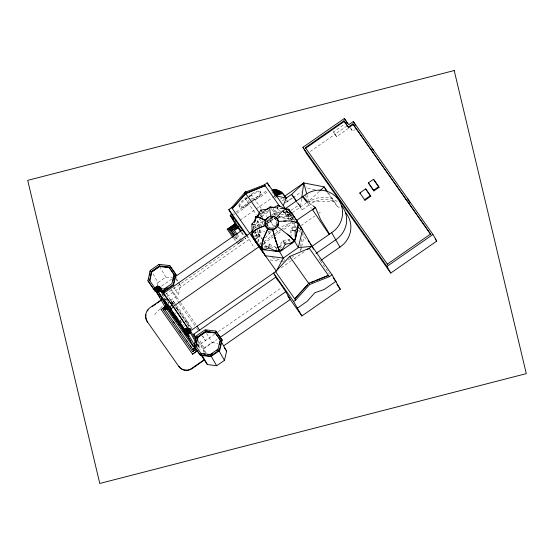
<?xml version="1.0" encoding="UTF-8"?>
<svg xmlns="http://www.w3.org/2000/svg" width="554" height="554" viewBox="0 0 554 554"><rect width="100%" height="100%" fill="white"/><g stroke="black" fill="none" stroke-linecap="round" stroke-linejoin="round"><path stroke-width="0.42" stroke-dasharray="2.77 2.08" d="M301.563 238.892L300.185 250.879L299.063 248.919M257.852 242.008L259.57 227.507M259.667 226.704L259.854 225.104L263.856 220.721M301.632 198.706L300.517 207.009L297.055 202.099M273.531 215.312L279.597 212.127L273.067 211.386L273.434 208.99M283.62 212.632L285.248 212.826L285.615 210.43M264.687 247.583L264.923 246.149L267.873 244.875M265.761 247.728L266.003 246.295M266.426 247.811L266.661 246.378M276.031 249.071L276.273 247.638L264.923 246.149M276.605 250.609L276.965 248.462M290.608 237.403L291.916 231.544M292.103 230.706L293.031 226.565L297.214 227.348M157.447 285.019L158.001 282.54L152.696 273.267M203.2 352.102L204.121 347.974L198.81 338.702M253.192 227.874L253.725 225.499M253.49 227.798L253.864 226.143M254.099 227.431L254.466 225.79M254.231 233.019L255.56 233.269L255.92 231.683M256.807 227.722L258.226 221.385L256.89 221.136M256.121 237.133L258.171 227.964M258.358 227.133L259.106 223.795L263.095 221.025M258.129 241.911L261.135 228.497M170.535 300.323L178.34 294.894L180.514 285.705L178.88 282.852M300.912 249.826L301.501 247.354M301.695 246.53L304.028 236.648M257.167 236.946L260.165 229.384M273.676 227.639L277.949 219.474M278.337 218.733L280.282 215.014M260.061 216.392L261.211 214.329M261.592 213.643L262.361 212.272L269.106 211.358M280.511 248.476L279.23 246.662L282.685 240.484L289.43 239.57L291.556 242.59M236.108 212.009L243.393 206.94L249.404 199.752M236.953 213.207L244.245 208.138L250.249 200.957M247.465 197.709L245.47 199.239A12.971 3.366 -35.2 0 0 239.529 206.926A12.971 3.366 -35.2 0 0 246.862 205.818L248.005 205.174L250.366 202.349M256.287 223.622L258.226 221.385M293.031 226.565L290.13 229.924L290.275 235.041M259.514 244.252L261.259 242.34M265.338 237.881L271.744 230.873L268.351 231.26M154.656 314.534L159.725 309.118M160.293 308.516L162.544 306.106M253.857 229.183L259.106 223.795M319.194 191.49L308.703 201.317L310.33 204.163A23.905 23.081 -29.8 0 1 334.311 201.31L337.31 206.538A23.905 23.081 -29.8 0 1 340.724 208.38M250.837 201.788L255.539 199.966L257.423 198.29A12.971 3.366 -35.2 0 0 253.704 193.789L248.13 197.203M266.661 222.029L268.655 220.471M251.841 201.573L246.274 204.987A12.971 3.366 -35.2 0 1 238.94 206.095A12.971 3.366 -35.2 0 1 244.889 198.408L247.548 196.372M247.361 197.923L245.533 199.322L247.416 198.013M252.506 201.067L256.834 197.459A12.971 3.366 -35.2 0 0 253.116 192.958L248.954 195.437M263.926 241.648L272.824 235.374M268.15 219.211L268.801 218.747M348.542 128.299L336.562 136.63L334.928 134.31L333.522 131.859L345.502 123.528M310.275 151.457L334.928 134.31M336.562 136.63L335.156 134.172L347.136 125.841M249.265 196.725L251.71 195.029L248.192 197.286M250.907 199.17L259.154 195.984L267.18 190.396M350.64 128.542L352.593 131.319L355.183 129.511M233.449 214.82L234.626 213.996M251.821 200.347L259.999 197.182L268.697 191.137M239.979 220.229L255.553 209.398M256.26 208.906L271.834 198.076M272.54 197.584L274.666 196.109L271.723 190.978M158.001 282.54L165.812 277.111L174.378 278.122M280.49 199.108L281.848 198.166M261.841 214.059L265.255 211.683M282.166 200.95L284.874 199.066M161.602 286.127L171.539 279.216M261.627 216.559L268.42 211.829M285.137 202.854L292.567 197.688M286.84 200.756A11.322 10.935 -29.8 0 1 287.547 201.511L292.346 198.173M293.031 197.695L301.258 191.975M271.377 215.264L274.154 213.332L281.086 211.039M259.549 226.579L263.039 224.155M266.467 221.773L268.524 220.34M270.622 218.878L272.741 217.41M275.567 215.444L279.098 212.985M244.03 238.906L241.606 240.588L241.939 241.177M240.852 241.939L240.568 241.447L241.662 240.692M266.509 223.366L274.036 218.137M240.637 241.558L239.432 242.396L239.647 242.777M239.501 242.52L238.573 243.518M165.362 294.43L245.574 238.649L245.242 238.061M266.876 223.795L275.019 218.137M167.128 296.487L249.258 239.376L247.271 236.697M291.099 210.34L299.202 204.71L297.179 201.954M254.958 235.651L258.219 233.379L262.444 239.086M254.764 236.759L258.683 234.03M291.875 220.43L287.519 214.253L290.067 212.473M287.983 214.904L290.531 213.131M286.072 210.783L289.043 214.994L291.743 213.117M292.415 212.646L305.974 203.214M258.24 237.036L260.2 235.679M296.702 202.134L302.145 209.855L310.33 204.163M172.91 303.931L171.692 301.798L173.056 300.85L174.427 302.588A15.076 0.353 55.2 0 1 185.583 318.405L191.954 328.868M172.246 302.463L173.61 301.514M259.743 244.556L261.135 243.587M274.964 233.809L280.601 230.055M281.307 229.564L291.196 222.687L280.864 226.981M263.462 243.684L273.364 236.8M274.071 236.309L281.141 231.385M283.973 229.418L293.163 223.027M263.178 244.549L265.137 243.185L262.894 239.771M175.757 308.903L177.121 307.955L175.092 304.402M301.002 225.596L314.797 216.005M318.931 213.131L320.309 212.168M279.23 246.662L283.447 243.732M284.112 243.268L289.43 239.57M185.632 321.452L186.989 320.503M188.962 326.971L186.927 323.418L188.291 322.47M288.212 260.034L291.633 257.658M292.318 257.181L293.689 256.232M281.273 267.7L293.163 259.431M293.862 258.94L305.06 251.156M197.328 343.882L199.44 347.573L198.131 345.717L214.627 334.249M218.158 331.791L281.82 287.519M204.121 347.974L211.926 342.545L217.93 343.251M206.102 353.064L203.664 348.805L217.113 339.45M270.304 221.413L266.571 223.837L268.565 226.669M273.067 211.386L277.499 209.391L285.248 212.826M253.967 232.895L264.951 231.648M279.5 216.51L289.278 215.928M274.154 213.332L279.936 214.017M280.76 214.114L291.501 215.381M278.073 217.397L294.541 219.342M270.047 259.916L280.331 261.266M281.19 261.377L283.766 261.717M164.891 299.298L166.477 299.506M164.628 299.548L166.311 299.769M292.851 227.362L297.027 228.144M315.233 189.793L306.743 188.159L305.891 186.663M277.048 215.922L288.322 218.608M272.007 257.7L282.672 260.657M197.633 346.319L199.911 347.33L200.091 349.803M269.341 244.231L276.308 247.389M284.867 211.676L292.332 215.478M309.319 203.484L312.068 205.271M283.835 211.704L292.263 219.924M171.692 301.798L173.07 303.537A15.076 0.353 55.2 0 1 174.462 305.427M287.519 214.253L291.736 219.959M283.662 211.794L290.435 220.056M290.975 220.721L296.418 227.355M298.592 230.007L300.767 232.666M301.314 233.331L306.147 239.231M291.84 217.036L294.686 220.748M307.782 203.519L311.438 208.304M291.39 216.455L294.763 220.859M180.154 320.309L183.332 324.783M286.3 210.762L287.72 212.688M333.522 131.859L335.156 134.172M328.494 193.055L334.311 201.31L308.703 201.317L314.679 198.976A23.905 23.081 -29.8 0 1 338.383 202.404M327.123 192.093L337.31 206.538M286.868 210.721L290.822 216.33M291.321 217.029L293.758 220.499M299.035 227.978L301.431 231.378M301.916 232.064L303.827 234.785M293.821 223.186L294.43 224.058L293.53 222.687M274.666 196.109L276.093 198.138L273.995 194.468M320.254 260.796L329.547 273.974M282.63 210.534L290.234 221.33M260.255 191.449L260.844 192.28M259.154 195.984L259.999 197.182M267.991 209.779L268.732 210.832M288.745 240.048L290.878 243.067M254.958 199.135L255.539 199.966M251.059 194.115L261.433 208.823M263.379 211.586L266.779 216.413M269.209 219.862L274.292 227.071M276.287 229.896L277.776 232.015M261.003 215.236L262.471 217.32M266.419 222.923L268.912 226.461M260.816 215.672L262.291 217.77M280.13 246.038L281.411 247.846M244.889 198.408L256.232 214.502M259.147 218.636L264.126 225.707M268.115 231.364L271.605 236.309M247.416 204.343L248.005 205.174M243.393 206.94L244.245 208.138M258.219 233.379L265.137 243.185M239.134 206.497L239.716 207.328M241.198 232.431L243.781 235.99M244.113 236.579L245.574 238.649M237.278 234.474L240.685 239.307M236.253 235.325L240.568 241.447M235.637 237.015L238.005 240.381M235.228 236.468L238.082 240.505M234.058 237.057L238.497 243.372L237.687 244.134L236.212 242.036M233.663 238.393L236.129 241.89M175.715 278.904L179.074 283.669M179.551 284.347L180.514 285.705M171.054 289.16L179.918 301.736M180.41 302.436L196.663 325.496M179.33 303.613L196.074 327.366M196.566 328.065L198.533 330.863M201.981 335.752L205.43 340.641L202.875 336.181M177.121 307.955L192.363 329.582M205.153 352.386L197.986 341.659M197.979 340.468L203.664 348.805M299.527 227.846L301.418 230.665M184.004 325.766L184.544 326.59M175.016 313.017L175.556 313.841M186.927 323.418L184.219 319.353A15.076 0.353 55.2 0 0 175.293 306.577M188.699 325.939L188.644 325.849A17.977 0.422 55.2 0 0 175.438 306.639M350.488 127.635L352.593 131.319M305.053 194.939L307.484 199.191M299.202 204.71L302.145 209.855M286.688 200.015L287.547 201.511M318.993 258.593L319.831 260.061M292.457 215.7L293.71 217.881M286.557 210.652L289.043 214.994M271.474 190.064L272.312 191.532M271.356 208.449L275.414 215.534M270.615 220.762L271.827 223.04L270.546 220.811M267 225.651L266.876 225.43A5.485 5.291 -29.8 0 0 267.693 226.544M283.267 258.074L284.763 260.685M257.111 220.312L259.854 225.104M246.952 235.339L254.376 248.303M233.781 212.791L234.12 213.387M241.932 232.285L244.002 235.893M176.428 278.572L178.471 282.138M206.621 333.273L211.926 342.545M173.852 287.048L178.34 294.894M159.684 266.412L165.812 277.111M172.869 292.498L178.838 302.913M197.813 343.681L199.911 347.33M173.056 300.85L174.683 303.696M197.307 344.269L198.131 345.717M197.162 344.685L199.669 349.068M166.449 293.191L172.765 304.264M180.05 320.33L181.075 322.116M166.671 299.492L168.804 303.211M168.056 301.937L168.894 303.398M168.042 302.159L168.859 303.592M162.384 294.181L166.567 301.487M161.602 293.62L165.369 300.192M306.902 194.634L308.481 200.486M255.325 224.744L255.442 229.003M255.463 229.862L255.56 233.269M169.919 299.278A17.977 0.422 55.2 0 1 174.579 305.434M283.364 198.512A11.322 10.935 -29.8 0 1 284.313 198.948M267.18 225.963A5.485 5.291 -29.8 0 1 266.571 223.283M266.82 221.905A5.485 5.291 -29.8 0 1 276.827 220.741M269.313 218.38A5.485 5.291 -29.8 0 1 275.83 219.315M270.525 217.646A5.485 5.291 -29.8 0 1 273.337 217.68M274.618 218.234A5.485 5.291 -29.8 0 1 275.705 219.093M289.887 214.488L286.889 210.575L289.901 214.516"/><path stroke-width="0.83" d="M253.455 237.666L254.113 237.216L252.195 234.238L253.31 228.622M252.195 234.238C253.607 228.941 260.643 227.694 264.999 225.561L265.705 222.32M274.784 194.212L272.513 189.828L275.684 189.697L275.539 195.673L286.224 198.124L291.612 194.378L303.751 182.931L324.132 186.864L327.525 191.677M301.743 197.875L303.751 182.931L284.555 196.282L286.224 198.124L283.288 205.52M273.551 208.193L273.669 207.425L278.101 205.43L285.85 208.858L288.731 209.197L298.904 223.629L302.602 230.083L299.389 225.312M277.616 208.602L278.101 205.43M252.195 233.587C254.653 229.003 260.512 227.542 264.971 225.582L267.589 229.238C265.234 235.36 260.712 241.939 262.167 248.718L264.452 249.016L264.32 249.792L268.738 247.873L269.341 244.231M276.605 250.609L276.481 251.377L268.738 247.873M284.147 195.569L281.439 192.003L276.73 189.849L275.539 195.673L282.928 193.436L286.224 198.124M278.053 224.315L277.526 226.551L290.033 236.475L294.015 240.879L294.409 239.21L295.337 239.383L297.99 227.493L297.214 227.348M147.925 280.76L154.227 289.804L147.925 280.76L150.224 270.463L159.026 264.348L169.704 265.601L176.02 274.666L173.561 285.061L164.76 291.182L161.519 290.76M149.587 275.137L149.933 273.614M174.33 274.909L169.053 267.423L159.628 266.315L151.817 271.744L149.843 280.92L149.552 280.407L151.581 271.328L159.386 265.899L168.818 267.014L174.33 274.909L172.945 280.753M194.038 346.195L196.345 335.897L205.146 329.775L215.825 331.036L221.842 339.581L222.14 340.094L219.682 350.495L210.88 356.617L200.347 355.239L194.038 346.195L200.347 355.239M194.336 346.707L194.683 345.156M195.195 342.857L195.881 339.81M195.666 345.841L197.702 336.763L205.506 331.334L214.938 332.442L220.208 339.927L218.041 349.11L210.236 354.539L200.943 353.327L201.178 353.736L195.666 345.841L195.964 346.354L197.937 337.171L205.742 331.742L215.174 332.857L220.45 340.343M251.592 235.028L261.765 249.452L265.442 255.879L255.339 241.565L251.592 235.028L252.666 230.249M254.611 221.531L255.512 217.521L256.737 216.669M254.605 222.833L256.059 216.766L260.927 213.38M255.56 220.887L255.664 220.444M174.095 274.493L171.92 283.683L164.116 289.112L160.736 288.669M161.228 290.248L164.469 290.67L173.27 284.548L175.729 274.147M219.46 344.519L220.25 341.174M200.049 354.726L210.589 356.104L219.384 349.983L221.842 339.581M200.867 354.913L207.362 364.539L216.656 365.751L224.46 360.329L226.634 351.139L221.323 341.866M278.406 222.826L278.759 221.337L276.28 217.819C279.327 214.599 286.612 204.156 290.067 212.473L290.725 212.023L292.699 214.315L297.637 221.829L296.979 222.279M297.027 228.144L298.052 223.816L297.429 223.089M261.765 249.452L279.673 251.8L294.721 241.336L295.566 238.331M295.628 237.472L298.904 223.629M302.089 229.328L302.498 229.903L298.315 247.61L283.267 258.074L276.37 271.107L265.034 255.269M277.748 190.098L275.539 195.673L282.215 192.688M267.637 229.245C265.193 235.332 260.761 241.946 262.229 248.725M268.752 208.311L267.547 209.149L260.809 210.063L257.347 216.24L258.711 215.298M291.556 242.59L292 243.22L285.262 244.134L281.806 250.311L281.363 249.681M278.738 190.444L275.539 195.673L281.439 192.003M265.872 220.707L258.531 217.223L256.267 216.746L255.761 217.126L256.073 218.068L256.052 216.801L258.704 217.106L265.505 220.236M279.687 190.874L275.539 195.673L280.594 191.4M252.901 232.77L252.132 232.625L251.89 224.1L254.792 220.741M295.337 239.383L295.088 230.852L297.99 227.493M246.779 236.025L233.587 217.632L228.802 209.592L231.627 207.625L245.401 191.774L246.17 192.91L246.655 192.868L265.124 185.701L245.831 193.713L232.278 208.539L245.069 193.969L245.18 193.298L246.17 192.91M315.898 280.684L328.411 275.414L308.883 283.17L294.707 298.848L307.685 284.915M332.026 274.784L340.301 289.236L301.868 315.96L293.592 301.514L295.607 300.116L309.776 284.444L329.305 276.681L332.026 274.784L310.053 243.483M190.521 330.807L275.56 271.675L289.714 256.474L309.257 248.24L331.645 232.673A23.905 23.081 -29.8 0 0 338.508 199.786A23.905 23.081 -29.8 0 0 305.053 194.939L285.386 208.616L267.236 182.862L264.48 184.78L246.004 191.947L245.401 191.774M252.112 230.983L249.778 233.373L163.264 293.537L173.167 306.473L187.951 328.432M319.81 190.908L324.132 186.864L326.271 190.597M312.754 205.721L315.496 207.508L312.484 209.675L315.496 207.508L320.531 219.384L329.568 234.113M268.046 217.68L268.69 217.223M302.962 147.281L344.408 118.459L348.805 124.692L353.334 121.541L432.93 234.467L436.725 241.087L390.743 273.067L306.75 153.901L302.962 147.281L386.948 266.439L390.743 273.067M343.951 120.8L344.311 121.416L305.683 148.278L305.33 147.655L343.951 120.8L348.701 127.655L353.237 124.505L352.884 123.881L348.348 127.032M240.858 231.842L235.021 223.678L230.215 215.277L231.994 214.031M231.06 216.476L232.264 215.638M168.818 267.014L169.108 267.527L159.684 266.412L151.879 271.841L151.581 271.328M241.108 230.845L232.043 217.874L233.248 217.036M232.389 218.47L233.587 217.632M232.832 219.107L234.037 218.269M234.626 221.448L235.831 220.61M227.251 229.301L235.138 223.816L227.251 229.301L233.172 237.694M235.775 224.709L228.774 229.578L235.852 224.855M234.757 235.796L230.416 229.612L236.35 225.485L236.565 225.859M230.485 229.737L236.419 225.61M237.209 226.711L232.486 230L237.147 226.6L237.424 227.085M238.151 226.648L239.356 225.81M237.991 227.798L234.356 230.326L237.936 227.701L238.275 228.29M263.711 211.441L269.978 207.085L270.435 207.362L270.172 207.106M154.836 287.838L157.585 285.926L160.771 287.595L161.006 290.843L158.257 292.754L155.265 291.425L154.836 287.838L155.265 291.425M159.587 289.763L159.227 287.318L159.587 289.763L157.828 290.988L155.909 290.137L155.549 287.692L157.315 286.466L159.912 287.72L160.099 290.185L158.008 291.639L155.729 290.628L155.397 287.893L157.488 286.439L160.106 288.059M156.159 287.595L157.101 286.937L158.278 287.651L158.361 288.766L157.412 289.43L156.38 288.966L156.159 287.595L156.38 288.966M158.846 287.588L157.343 286.917C155.175 287.18 155.307 289.915 157.585 290.171L158.963 289.216L158.707 287.346L158.963 289.216M156.297 287.851L157.101 286.937M156.72 287.851L157.62 287.761L157.225 288.565L156.56 287.574L156.754 288.357M156.595 288.08L157.495 287.99L157.149 287.547M156.235 288.717L157.267 289.174L158.215 288.516L158.132 287.401M175.085 276.751L242.313 230.007M155.951 289.264L157.447 289.936L158.832 288.98M155.702 289.77L157.62 290.628L159.379 289.403M155.584 290.365L157.855 291.376L159.947 289.922L159.767 287.457M155.072 291.085L158.063 292.422L160.812 290.504L160.577 287.263M167.19 287.547L164.351 289.52L164.116 289.112M145.937 314.658A10.457 10.097 -29.8 0 0 147.565 322.103L147.385 321.798A10.457 10.097 -29.8 0 1 149.912 307.74L161.803 299.472M152.184 306.591L155.681 304.16M157.087 303.183L161.283 300.268M253.649 236.558L252.998 237.015L259.909 246.821L260.56 246.364L262.291 248.815M290.531 213.131L291.182 212.674M254.972 239.314L257.582 237.493M290.137 216.102L292.699 214.315M275.456 227.992L272.7 229.903L274.763 237.382L279.486 250.983L281.612 249.508M161.166 309.568L165.459 306.341M162.391 308.716L165.556 306.514M188.741 337.074L166.83 305.995L167.447 305.573L165.044 301.369M165.085 308.55L163.215 309.852L166.221 307.498M167.114 307.387L168.61 309.693L168 308.633L167.052 309.548L168.104 308.813M167.523 308.031L164.967 309.804L167.405 307.816M159.268 293.509L169.476 307.034L172.252 305.102L188.208 328.591M296.231 220.624L315.482 207.48M173.167 306.473L259.217 246.634M296.369 221.413L297.02 220.963M184.96 329.824L170.784 308.89L173.561 306.964M170.092 311.59L170.978 310.974M172.91 314.624L172.523 313.938L173.762 313.072M172.523 313.938L173.582 315.441L174.822 314.582M368.362 182.889L373.5 179.316L378.707 186.705L379.061 187.321L373.922 190.895L368.362 182.889L373.922 190.895M173.582 315.441L176.747 319.644L177.986 318.785M359.871 192.937L365.668 188.907L370.751 196.234L364.954 200.264L359.871 192.937L360.225 193.554M183.831 330.115L177.813 321.154L179.053 320.288M290.878 243.067L294.16 240.782L292.311 238.539A27.43 3.449 32.2 0 0 288.738 235.374L287.145 234.017M179.074 324.346L179.96 323.73M373.569 190.278L378.707 186.705M370.397 195.617L364.601 199.648L364.954 200.264M184.593 329.582L187.342 327.663L190.334 329L190.763 332.587L188.014 334.498L185.022 333.162L184.593 329.582L184.787 329.914L187.536 328.003L190.528 329.339M188.72 330.953L188.464 329.09L188.72 330.953L187.342 331.915L185.839 331.244L185.583 329.381L186.968 328.418L189.191 329.422L189.343 331.507L187.584 332.732L185.666 331.874L185.306 329.429L185.666 331.874M185.915 329.339L186.857 328.681L188.035 329.388L188.118 330.509L187.169 331.167L186.137 330.71L185.915 329.339L186.137 330.71M187.397 328.446L185.154 329.637L185.486 332.365L187.764 333.383L189.856 331.929L189.523 329.194L187.245 328.183L189.669 329.457M186.054 329.588L187.003 328.931L188.035 329.388M186.352 329.824L187.252 329.734L186.746 329.014L187.411 330.004L186.982 330.309L186.476 329.588M185.992 330.454L187.023 330.918L187.972 330.26L187.889 329.138M185.708 331.008L187.204 331.68L188.589 330.717M185.458 331.514L187.377 332.365L189.136 331.14L188.983 329.062L187.072 328.203L187.28 328.57M307.158 249.695L308.557 248.725M185.341 332.102L187.612 333.12L189.703 331.666L189.523 329.194M184.828 332.822L187.82 334.159L190.569 332.248L190.334 329M188.291 335.544L187.404 336.16L185.805 333.363L188.048 336.361M195.853 337.94L193.72 334.214L275.85 277.104L285.795 291.695L290.261 299.499L223.712 345.779M316.05 253.455L335.717 239.778A23.905 23.081 -29.8 0 0 341.659 205.673M214.938 332.442L215.229 332.954L205.804 331.846L197.993 337.275L197.702 336.763M194.572 347.912L192.875 349.394L194.696 348.127M320.96 260.304L339.921 247.119A23.905 23.081 -29.8 0 0 345.364 212.424M195.659 349.262L192.653 351.617L195.77 349.449M197.73 350.315L192.584 354.144L197.82 350.502M219.945 337.483L285.795 291.695M211.178 354.463L212.597 353.473M216.856 350.516L218.276 349.526M204.426 360.003L192.536 368.271A9.404 9.079 -29.8 0 1 178.984 366.679L178.803 366.367A9.404 9.079 -29.8 0 0 192.363 367.967L204.253 359.698M297.38 308.135L307.2 301.3L314.866 292.727L324.111 289.541L335.814 281.404M386.948 266.439L432.93 234.467M311.209 282.658L314.34 281.342M256.059 216.766L258.683 217.216L265.463 220.402M313.606 249.189L311.978 246.343L298.315 247.61L294.721 241.336M278.759 221.337C284.998 221.406 292.886 219.474 298.052 223.809L296.612 221.759M283.766 221.046L286.072 221.004M270.56 207.058L273.669 207.425M277.519 207.979L269.978 207.085L269.791 209.391L270.816 216.545M280.033 208.269L286.737 209.059M205.437 330.288L207.078 330.482M267.589 229.238L272.803 229.917L276.058 241.731M275.795 250.505L279.486 250.983L277.783 246.952M265.359 255.733L283.267 258.074L279.673 251.8L278.35 250.837M153.936 289.292L155.556 289.507M203.713 354.068L205.402 354.29M207.937 354.622L209.627 354.844M275.684 189.697L276.73 189.849M291.972 221.33L293.551 221.579M291.785 230.235L295.088 230.852M251.89 224.1L255.325 224.744M294.915 221.898L296.058 222.286M160.771 287.595L157.585 285.926M159.434 287.685L157.343 286.917M288.662 235.311L288.738 235.374A27.652 3.22 34.4 0 1 292.193 238.615L294.015 240.879M302.976 196.386L308.266 202.3M302.553 196.677L307.255 202.833M172.252 305.102L161.526 290.905L163.111 293.551M176.179 316.382L177.086 317.581M162.661 290.462L164.649 293.142M296.667 201.261L291.612 194.378L296.065 200.693M435.25 238.996L436.725 241.087M352.884 123.881L430.555 234.086L387.405 264.099L387.758 264.715L305.33 147.655M353.237 124.505L430.915 234.709M344.311 121.416L348.701 127.655M379.061 187.321L373.5 179.316M370.751 196.234L365.668 188.907M333.162 277.734L336.098 281.896M336.88 284.382L340.301 289.236M264.48 184.78L279.715 206.393M309.257 248.24L329.305 276.681M283.115 241.094L285.262 244.134M260.809 210.063L262.361 212.272M245.886 191.739L246.655 192.868M245.831 193.713L259.535 213.158M308.883 283.17L309.776 284.444M244.536 192.377L245.311 193.512M289.714 256.474L308.862 283.648M244.307 192.84L245.069 193.969M231.627 207.625L264.057 253.884M275.56 271.675L295.607 300.116M228.802 209.592L246.952 235.339M293.592 301.514L273.544 273.074L277.561 280.082M287.782 295.974L301.868 315.96M230.215 215.277L232.043 217.874M234.3 230.229L237.223 234.37M232.417 229.882L235.838 234.757M230.416 229.612L234.688 235.665M228.712 229.474L233.636 236.475M176.02 274.666L169.704 265.601M222.14 340.094L215.825 331.036M224.232 347.739L226.634 351.139M169.476 307.034L170.784 308.89M167.447 305.573L168.658 307.29L165.258 301.348M149.552 280.407L155.065 288.309M176.747 319.644L177.813 321.154M159.808 297.062L154.746 289.479M167.176 307.532L190.895 341.112M170.916 312.913L177.869 322.774M178.54 323.785L179.538 325.191M181.345 327.705L187.307 336.16M166.948 309.367L193.263 346.7M164.85 309.589L192.875 349.394M173.153 321.479L174.143 322.892M179.628 330.669L180.798 332.393M186.282 340.163L187.28 341.583M190.264 345.821L191.262 347.233M163.111 309.665L192.653 351.617M161.062 309.395L192.584 354.144M147.385 321.798L178.984 366.679M193.72 334.214L196.559 338.383M312.581 209.8L329.145 234.411M297.131 221.967L298.031 223.304M308.135 240.637L309.097 242.063M302.498 229.903L311.978 246.343M407.37 198.2L409.898 202.612M405.957 199.184L406.311 199.8M372.163 148.25L373.424 150.459M370.751 149.234L371.104 149.85M353.334 121.541L355.446 125.218M344.408 118.459L347.358 123.611M331.645 232.673L339.921 247.119M288.731 209.197L290.331 211.988M267.236 182.862L269.265 186.407M219.384 349.983L219.682 350.495M218.74 350.343L224.46 360.329M175.203 276.432L176.02 277.859M205.506 331.334L205.804 331.846M197.155 326.195L199.461 330.226M173.27 284.548L173.561 285.061M159.026 264.348L159.323 264.86M210.236 354.539L210.472 354.955M210.936 355.765L216.656 365.751M159.386 265.899L159.684 266.412M210.589 356.104L210.88 356.617M196.095 337.005L196.393 337.518M190.285 330.53L195.721 340.024M188.983 329.062L189.191 329.422M189.703 331.666L190.05 332.268M190.465 332.996L195.486 341.763M189.136 331.14L189.343 331.507M201.649 354.553L207.362 364.539M164.469 290.67L164.76 291.182M194.565 343.868L194.856 344.38M187.377 332.365L187.584 332.732M185.583 329.381L185.839 331.244M187.612 333.12L194.648 345.412M150.224 270.463L150.522 270.975M160.528 288.786L163.035 293.17M186.102 333.439L195.728 350.239M149.975 271.578L150.273 272.09M184.427 331.936L177.204 321.161L178.803 323.958M160.293 290.525L161.546 292.72M170.542 308.543L170.002 307.602L171.096 309.153L168.097 304.832L169.849 307.56M168.825 305.766L169.115 306.279M157.315 286.466L157.523 286.827M175.445 319.187L168.215 308.412L169.815 311.209M166.83 305.995L163.229 299.7A21.592 0.512 55.2 0 1 170.424 309.125A21.592 0.512 55.2 0 1 184.655 329.762M157.62 290.628L157.828 290.988M159.933 294.776L167.557 308.197M158.202 291.979L167.82 308.786M155.549 287.692L155.909 290.137M155.397 287.893L155.729 290.628M154.822 287.893L155.12 288.405M156.346 291.695L165.971 308.502M148.444 278.433L148.735 278.946M256.218 217.971L255.9 217.029M279.14 250.318L278.309 248.268A27.652 2.091 76.5 0 1 276.723 243.746L274.763 237.382M277.242 245.401L277.838 246.911M273.565 189.683L275.29 194.925M303.751 182.931L306.681 193.796M274.625 189.641L275.428 194.925M184.904 331.541L185.022 333.162M147.364 310.974A10.457 10.097 -29.8 0 1 148.147 309.894M272.707 216.406A6.842 6.606 -29.8 0 1 278.17 225.222A6.842 6.606 -29.8 0 1 268.011 228.67A6.842 6.606 -29.8 0 1 267.236 218.262M277.132 222.895A5.485 5.291 -29.8 0 1 275.373 226.648M272.88 227.999A5.485 5.291 -29.8 0 1 268.78 227.41M270.186 220.021L269.888 219.626L270.123 220.07M454.211 70.538L27.7 180.362L99.789 483.462L526.3 373.638L454.211 70.538M271.405 229.488A6.842 6.606 -29.8 0 0 277.72 219.564A6.842 6.606 -29.8 0 0 265.975 219.412A6.842 6.606 -29.8 0 0 271.405 229.488"/></g></svg>
